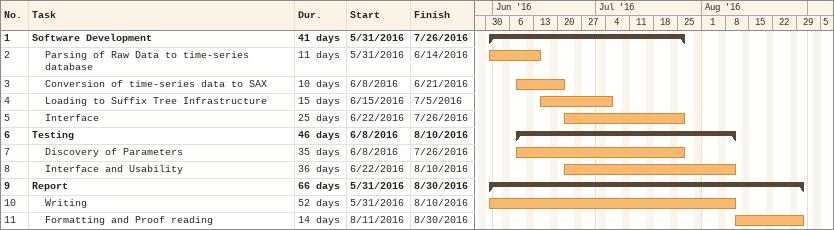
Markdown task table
| ID | Level | Task | Duration | Start | Finish |
|---|---|---|---|---|---|
| 1 | 1 | **Software Development** | 41d | 2016-05-31 | 2016-07-26 |
| 2 | 2 | Parsing of Raw Data to time-series database | 11d | 2016-05-31 | 2016-06-14 |
| 3 | 2 | Conversion of time-series data to SAX | 10d | 2016-06-08 | 2016-06-21 |
| 4 | 2 | Loading to Suffix Tree Infrastructure | 15d | 2016-06-15 | 2016-07-05 |
| 5 | 2 | Interface | 25d | 2016-06-22 | 2016-07-26 |
| 6 | 1 | **Testing** | 46d | 2016-06-08 | 2016-08-10 |
| 7 | 2 | Discovery of Parameters | 35d | 2016-06-08 | 2016-07-26 |
| 8 | 2 | Interface and Usability | 36d | 2016-06-22 | 2016-08-10 |
| 9 | 1 | **Report** | 66d | 2016-05-31 | 2016-08-30 |
| 10 | 2 | Writing | 52d | 2016-05-31 | 2016-08-10 |
| 11 | 2 | Formatting and Proof reading | 14d | 2016-08-11 | 2016-08-30 |
